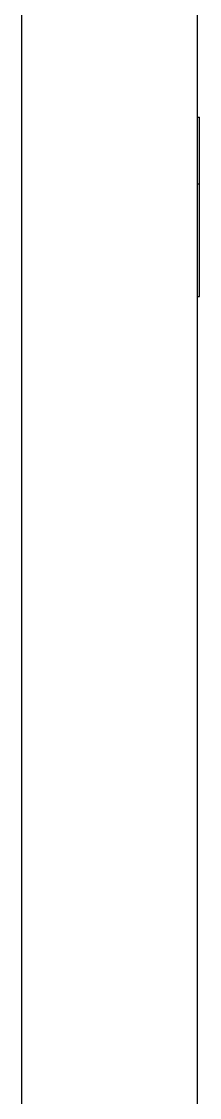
# Model space of a CAD drawing. Header units: millimetres. Extents: x -582 to 3448, y -204 to 2611.
# Drawn here: x 1395.8 to 1429, y 1460.9 to 1661.9 of the extents above; entities that cross this region are included whole.
import ezdxf

# ---------------------------------------------------------------- set-up
doc = ezdxf.new("R2010")
doc.units = ezdxf.units.MM
doc.header["$MEASUREMENT"] = 0
doc.layers.add('Domyslna', color=7, linetype='Continuous', true_color=0x000000)
doc.layers.add('Utwórz2D linie widoczne', color=7, linetype='Continuous', true_color=0x000000)

msp = doc.modelspace()

# ---------------------------------------------------------------- linework, layer by layer
at = {"layer": 'Domyslna'}
msp.add_line((1395.81, 2059.14), (1395.81, 1296.74), dxfattribs=at)
at = {"layer": 'Utwórz2D linie widoczne'}
for p, q in [((1428.64, 2059.14), (1428.64, 1296.74)), ((1428.64, 1644.03), (1429.04, 1644.03)), ((1429.04, 1631.53), (1429.04, 1644.03)), ((1428.64, 1631.53), (1429.04, 1631.53)), ((1429.04, 1610.53), (1429.04, 1631.53)), ((1428.64, 1610.53), (1429.04, 1610.53))]:
    msp.add_line(p, q, dxfattribs=at)

doc.saveas('drawing.dxf')
